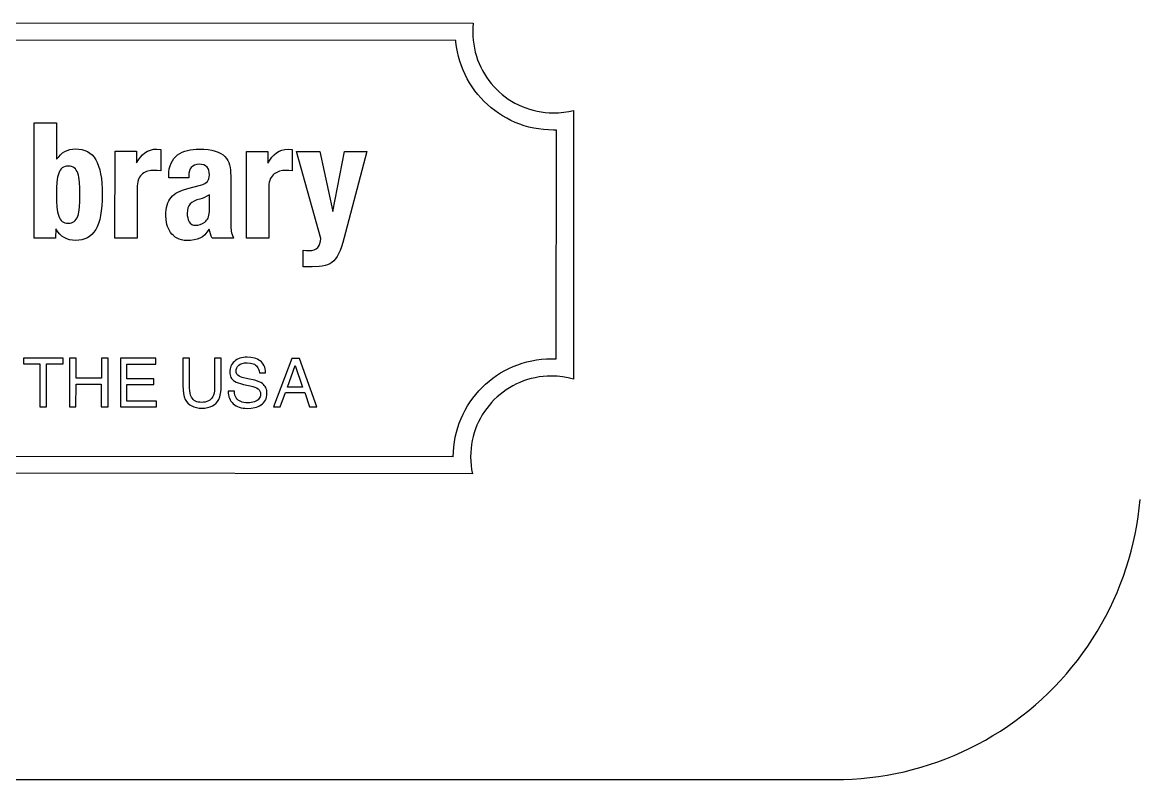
# Model space of a CAD drawing. Extents: x -237 to 237, y -166 to 166.
# Drawn here: x -46.4 to 16.2, y -105.5 to -63 of the extents above; entities that cross this region are included whole.
import ezdxf

# ---------------------------------------------------------------- set-up
doc = ezdxf.new("R2010")
doc.units = 0
doc.layers.get('0').update_dxf_attribs({"linetype": 'CONTINUOUS'})

msp = doc.modelspace()

# ---------------------------------------------------------------- linework, layer by layer
for p, q in [((-71.521, -63.037), (-21.122, -63.088)), ((-21.122, -63.088), (-21.142, -63.331)), ((-21.142, -63.331), (-21.15, -63.58)), ((-21.15, -63.58), (-21.144, -63.813)), ((-21.144, -63.813), (-21.127, -64.043)), ((-22.096, -64.054), (-70.521, -64.006)), ((-22.09, -64.14), (-22.096, -64.054)), ((-22.055, -64.415), (-22.09, -64.14)), ((-22.007, -64.686), (-22.055, -64.415)), ((-21.127, -64.043), (-21.098, -64.27)), ((-21.098, -64.27), (-21.059, -64.493)), ((-21.059, -64.493), (-21.008, -64.712)), ((-21.946, -64.952), (-22.007, -64.686)), ((-21.872, -65.213), (-21.946, -64.952)), ((-21.008, -64.712), (-20.947, -64.927)), ((-20.947, -64.927), (-20.877, -65.137)), ((-21.786, -65.469), (-21.872, -65.213)), ((-21.688, -65.719), (-21.786, -65.469)), ((-21.578, -65.963), (-21.688, -65.719)), ((-20.877, -65.137), (-20.796, -65.343)), ((-20.796, -65.343), (-20.705, -65.543)), ((-20.705, -65.543), (-20.606, -65.739)), ((-20.606, -65.739), (-20.497, -65.928)), ((-21.457, -66.2), (-21.578, -65.963)), ((-21.325, -66.43), (-21.457, -66.2)), ((-20.497, -65.928), (-20.379, -66.112)), ((-20.379, -66.112), (-20.253, -66.29)), ((-20.253, -66.29), (-20.119, -66.461)), ((-21.182, -66.653), (-21.325, -66.43)), ((-21.029, -66.869), (-21.182, -66.653)), ((-20.867, -67.076), (-21.029, -66.869)), ((-20.119, -66.461), (-19.977, -66.626)), ((-19.977, -66.626), (-19.827, -66.783)), ((-19.827, -66.783), (-19.67, -66.933)), ((-19.67, -66.933), (-19.506, -67.076)), ((-20.694, -67.276), (-20.867, -67.076)), ((-20.513, -67.467), (-20.694, -67.276)), ((-20.322, -67.649), (-20.513, -67.467)), ((-19.506, -67.076), (-19.335, -67.21)), ((-19.335, -67.21), (-19.158, -67.337)), ((-19.158, -67.337), (-18.974, -67.455)), ((-18.974, -67.455), (-18.785, -67.564)), ((-18.785, -67.564), (-18.59, -67.664)), ((-20.123, -67.822), (-20.322, -67.649)), ((-19.916, -67.985), (-20.123, -67.822)), ((-19.701, -68.138), (-19.916, -67.985)), ((-19.478, -68.281), (-19.701, -68.138)), ((-18.59, -67.664), (-18.389, -67.755)), ((-18.389, -67.755), (-18.183, -67.836)), ((-18.183, -67.836), (-17.973, -67.908)), ((-17.973, -67.908), (-17.758, -67.969)), ((-17.758, -67.969), (-17.539, -68.02)), ((-17.539, -68.02), (-17.316, -68.06)), ((-17.316, -68.06), (-17.089, -68.089)), ((-17.089, -68.089), (-16.859, -68.106)), ((-16.859, -68.106), (-16.626, -68.112)), ((-16.626, -68.112), (-16.335, -68.103)), ((-16.335, -68.103), (-16.049, -68.076)), ((-16.049, -68.076), (-15.769, -68.032)), ((-15.769, -68.032), (-15.495, -67.971)), ((-15.495, -67.971), (-15.51, -83.04)), ((-45.735, -75.133), (-45.728, -68.666)), ((-45.728, -68.666), (-44.479, -68.667)), ((-44.479, -68.667), (-44.481, -70.714)), ((-19.248, -68.414), (-19.478, -68.281)), ((-19.011, -68.536), (-19.248, -68.414)), ((-18.767, -68.646), (-19.011, -68.536)), ((-18.517, -68.745), (-18.767, -68.646)), ((-18.261, -68.832), (-18.517, -68.745)), ((-18, -68.906), (-18.261, -68.832)), ((-17.734, -68.968), (-18, -68.906)), ((-17.463, -69.017), (-17.734, -68.968)), ((-17.188, -69.052), (-17.463, -69.017)), ((-16.909, -69.073), (-17.188, -69.052)), ((-16.623, -69.081), (-16.909, -69.073)), ((-16.464, -69.076), (-16.623, -69.081)), ((-16.477, -81.909), (-16.464, -69.076)), ((-43.737, -70.171), (-43.581, -70.144)), ((-43.581, -70.144), (-43.412, -70.135)), ((-43.412, -70.135), (-43.226, -70.144)), ((-43.226, -70.144), (-43.054, -70.172)), ((-39.051, -70.154), (-38.865, -70.14)), ((-38.865, -70.14), (-38.638, -70.158)), ((-36.657, -70.147), (-36.482, -70.142)), ((-36.482, -70.142), (-36.218, -70.15)), ((-44.481, -70.714), (-44.361, -70.577)), ((-44.361, -70.577), (-44.253, -70.459)), ((-44.253, -70.459), (-44.138, -70.36)), ((-44.138, -70.36), (-44.015, -70.279)), ((-44.015, -70.279), (-43.881, -70.216)), ((-43.881, -70.216), (-43.737, -70.171)), ((-43.054, -70.172), (-42.894, -70.217)), ((-42.894, -70.217), (-42.746, -70.282)), ((-42.746, -70.282), (-42.612, -70.366)), ((-42.612, -70.366), (-42.489, -70.47)), ((-42.489, -70.47), (-42.379, -70.594)), ((-42.379, -70.594), (-42.281, -70.739)), ((-42.281, -70.739), (-42.195, -70.905)), ((-41.207, -75.137), (-41.202, -70.265)), ((-41.202, -70.265), (-40.006, -70.266)), ((-40.006, -70.266), (-40.006, -70.918)), ((-40.006, -70.918), (-39.888, -70.749)), ((-39.888, -70.749), (-39.778, -70.598)), ((-39.778, -70.598), (-39.657, -70.465)), ((-39.657, -70.465), (-39.525, -70.352)), ((-39.525, -70.352), (-39.38, -70.262)), ((-39.38, -70.262), (-39.223, -70.195)), ((-39.223, -70.195), (-39.051, -70.154)), ((-38.638, -70.158), (-38.639, -71.354)), ((-37.987, -70.798), (-37.901, -70.675)), ((-37.901, -70.675), (-37.802, -70.567)), ((-37.802, -70.567), (-37.692, -70.472)), ((-37.692, -70.472), (-37.57, -70.39)), ((-37.57, -70.39), (-37.438, -70.321)), ((-37.438, -70.321), (-37.297, -70.264)), ((-37.297, -70.264), (-37.147, -70.219)), ((-37.147, -70.219), (-36.99, -70.184)), ((-36.99, -70.184), (-36.827, -70.161)), ((-36.827, -70.161), (-36.657, -70.147)), ((-36.218, -70.15), (-35.98, -70.171)), ((-35.98, -70.171), (-35.768, -70.206)), ((-35.768, -70.206), (-35.58, -70.253)), ((-35.58, -70.253), (-35.414, -70.313)), ((-35.414, -70.313), (-35.271, -70.385)), ((-35.271, -70.385), (-35.147, -70.468)), ((-35.147, -70.468), (-35.042, -70.561)), ((-35.042, -70.561), (-34.955, -70.666)), ((-34.955, -70.666), (-34.884, -70.779)), ((-33.833, -75.145), (-33.829, -70.272)), ((-33.829, -70.272), (-32.634, -70.274)), ((-32.634, -70.274), (-32.634, -70.925)), ((-32.634, -70.925), (-32.516, -70.757)), ((-32.516, -70.757), (-32.406, -70.605)), ((-32.406, -70.605), (-32.285, -70.472)), ((-32.285, -70.472), (-32.152, -70.359)), ((-32.152, -70.359), (-32.008, -70.269)), ((-32.008, -70.269), (-31.85, -70.202)), ((-31.85, -70.202), (-31.678, -70.161)), ((-31.678, -70.161), (-31.492, -70.147)), ((-31.492, -70.147), (-31.266, -70.166)), ((-31.266, -70.166), (-31.267, -71.361)), ((-31.022, -70.275), (-29.719, -70.276)), ((-29.66, -75.149), (-31.022, -70.275)), ((-29.719, -70.276), (-28.997, -73.646)), ((-28.997, -73.646), (-28.341, -70.278)), ((-28.341, -70.278), (-27.092, -70.279)), ((-27.092, -70.279), (-28.274, -74.824)), ((-44.272, -71.323), (-44.318, -71.405)), ((-44.218, -71.253), (-44.272, -71.323)), ((-44.156, -71.197), (-44.218, -71.253)), ((-44.086, -71.152), (-44.156, -71.197)), ((-44.006, -71.121), (-44.086, -71.152)), ((-43.918, -71.102), (-44.006, -71.121)), ((-43.819, -71.096), (-43.918, -71.102)), ((-43.722, -71.102), (-43.819, -71.096)), ((-43.635, -71.121), (-43.722, -71.102)), ((-43.557, -71.153), (-43.635, -71.121)), ((-43.488, -71.197), (-43.557, -71.153)), ((-43.427, -71.254), (-43.488, -71.197)), ((-43.374, -71.324), (-43.427, -71.254)), ((-43.328, -71.406), (-43.374, -71.324)), ((-42.195, -70.905), (-42.121, -71.093)), ((-42.121, -71.093), (-42.058, -71.303)), ((-42.058, -71.303), (-42.008, -71.535)), ((-39.357, -71.381), (-39.436, -71.407)), ((-39.193, -71.346), (-39.357, -71.381)), ((-39.029, -71.335), (-39.193, -71.346)), ((-38.834, -71.341), (-39.029, -71.335)), ((-38.639, -71.354), (-38.834, -71.341)), ((-38.186, -71.442), (-38.16, -71.257)), ((-38.16, -71.257), (-38.117, -71.089)), ((-38.117, -71.089), (-38.059, -70.936)), ((-38.059, -70.936), (-37.987, -70.798)), ((-37.035, -71.368), (-37.063, -71.491)), ((-36.989, -71.26), (-37.035, -71.368)), ((-36.925, -71.168), (-36.989, -71.26)), ((-36.843, -71.094), (-36.925, -71.168)), ((-36.743, -71.039), (-36.843, -71.094)), ((-36.626, -71.005), (-36.743, -71.039)), ((-36.492, -70.994), (-36.626, -71.005)), ((-36.348, -71.005), (-36.492, -70.994)), ((-36.226, -71.035), (-36.348, -71.005)), ((-36.126, -71.085), (-36.226, -71.035)), ((-36.046, -71.154), (-36.126, -71.085)), ((-35.986, -71.24), (-36.046, -71.154)), ((-35.945, -71.342), (-35.986, -71.24)), ((-35.921, -71.46), (-35.945, -71.342)), ((-34.884, -70.779), (-34.827, -70.902)), ((-34.827, -70.902), (-34.784, -71.034)), ((-34.784, -71.034), (-34.753, -71.174)), ((-34.753, -71.174), (-34.732, -71.322)), ((-34.732, -71.322), (-34.721, -71.477)), ((-31.984, -71.388), (-32.063, -71.415)), ((-31.821, -71.353), (-31.984, -71.388)), ((-31.657, -71.343), (-31.821, -71.353)), ((-31.461, -71.349), (-31.657, -71.343)), ((-31.267, -71.361), (-31.461, -71.349)), ((-44.456, -72), (-44.476, -72.325)), ((-44.418, -71.725), (-44.456, -72)), ((-44.391, -71.606), (-44.418, -71.725)), ((-44.358, -71.499), (-44.391, -71.606)), ((-44.318, -71.405), (-44.358, -71.499)), ((-43.29, -71.5), (-43.328, -71.406)), ((-43.257, -71.607), (-43.29, -71.5)), ((-43.231, -71.726), (-43.257, -71.607)), ((-43.194, -72.001), (-43.231, -71.726)), ((-43.174, -72.326), (-43.194, -72.001)), ((-42.008, -71.535), (-41.969, -71.791)), ((-41.969, -71.791), (-41.941, -72.07)), ((-39.931, -71.988), (-39.948, -72.095)), ((-39.905, -71.89), (-39.931, -71.988)), ((-39.87, -71.801), (-39.905, -71.89)), ((-39.826, -71.72), (-39.87, -71.801)), ((-39.775, -71.649), (-39.826, -71.72)), ((-39.717, -71.585), (-39.775, -71.649)), ((-39.654, -71.53), (-39.717, -71.585)), ((-39.585, -71.482), (-39.654, -71.53)), ((-39.512, -71.441), (-39.585, -71.482)), ((-39.436, -71.407), (-39.512, -71.441)), ((-38.195, -71.644), (-38.186, -71.442)), ((-38.195, -71.762), (-38.195, -71.644)), ((-37.073, -71.763), (-38.195, -71.762)), ((-37.063, -71.491), (-37.073, -71.627)), ((-37.073, -71.627), (-37.073, -71.763)), ((-36.177, -72.077), (-36.091, -72.024)), ((-36.091, -72.024), (-36.023, -71.962)), ((-36.023, -71.962), (-35.973, -71.889)), ((-35.973, -71.889), (-35.939, -71.805)), ((-35.939, -71.805), (-35.919, -71.706)), ((-35.913, -71.592), (-35.921, -71.46)), ((-35.919, -71.706), (-35.913, -71.592)), ((-34.721, -71.477), (-34.717, -71.639)), ((-34.717, -71.639), (-34.72, -74.201)), ((-32.559, -71.995), (-32.575, -72.103)), ((-32.532, -71.897), (-32.559, -71.995)), ((-32.497, -71.808), (-32.532, -71.897)), ((-32.454, -71.728), (-32.497, -71.808)), ((-32.403, -71.656), (-32.454, -71.728)), ((-32.345, -71.592), (-32.403, -71.656)), ((-32.281, -71.537), (-32.345, -71.592)), ((-32.213, -71.489), (-32.281, -71.537)), ((-32.14, -71.448), (-32.213, -71.489)), ((-32.063, -71.415), (-32.14, -71.448)), ((-44.476, -72.325), (-44.483, -72.698)), ((-43.169, -72.699), (-43.174, -72.326)), ((-41.941, -72.07), (-41.924, -72.373)), ((-41.924, -72.373), (-41.919, -72.7)), ((-39.953, -72.213), (-39.956, -75.139)), ((-39.948, -72.095), (-39.953, -72.213)), ((-37.886, -72.695), (-37.785, -72.624)), ((-37.785, -72.624), (-37.674, -72.56)), ((-37.674, -72.56), (-37.552, -72.501)), ((-37.552, -72.501), (-37.419, -72.447)), ((-37.419, -72.447), (-37.119, -72.352)), ((-37.119, -72.352), (-36.411, -72.162)), ((-36.411, -72.162), (-36.283, -72.123)), ((-36.283, -72.123), (-36.177, -72.077)), ((-32.581, -72.22), (-32.584, -75.146)), ((-32.575, -72.103), (-32.581, -72.22)), ((-44.483, -72.698), (-44.477, -73.071)), ((-44.477, -73.071), (-44.458, -73.395)), ((-43.195, -73.396), (-43.175, -73.072)), ((-43.175, -73.072), (-43.169, -72.699)), ((-41.925, -73.027), (-41.942, -73.33)), ((-41.919, -72.7), (-41.925, -73.027)), ((-38.279, -73.282), (-38.238, -73.161)), ((-38.238, -73.161), (-38.188, -73.051)), ((-38.188, -73.051), (-38.127, -72.95)), ((-38.127, -72.95), (-38.057, -72.857)), ((-38.057, -72.857), (-37.977, -72.772)), ((-37.977, -72.772), (-37.886, -72.695)), ((-36.992, -73.221), (-37.066, -73.326)), ((-36.895, -73.132), (-36.992, -73.221)), ((-36.773, -73.058), (-36.895, -73.132)), ((-36.624, -72.997), (-36.773, -73.058)), ((-36.448, -72.95), (-36.624, -72.997)), ((-36.324, -72.915), (-36.448, -72.95)), ((-36.188, -72.862), (-36.324, -72.915)), ((-36.049, -72.792), (-36.188, -72.862)), ((-35.914, -72.706), (-36.049, -72.792)), ((-35.915, -73.666), (-35.914, -72.706)), ((-44.458, -73.395), (-44.42, -73.671)), ((-44.42, -73.671), (-44.393, -73.79)), ((-44.393, -73.79), (-44.36, -73.897)), ((-44.36, -73.897), (-44.321, -73.991)), ((-43.331, -73.992), (-43.292, -73.898)), ((-43.292, -73.898), (-43.259, -73.791)), ((-43.259, -73.791), (-43.233, -73.672)), ((-43.233, -73.672), (-43.195, -73.396)), ((-42.01, -73.865), (-42.061, -74.097)), ((-41.97, -73.609), (-42.01, -73.865)), ((-41.942, -73.33), (-41.97, -73.609)), ((-38.351, -73.872), (-38.347, -73.707)), ((-38.337, -74.119), (-38.351, -73.872)), ((-38.347, -73.707), (-38.333, -73.554)), ((-38.333, -73.554), (-38.311, -73.412)), ((-38.311, -73.412), (-38.279, -73.282)), ((-37.146, -73.583), (-37.156, -73.737)), ((-37.156, -73.737), (-37.15, -73.873)), ((-37.15, -73.873), (-37.13, -74)), ((-37.117, -73.446), (-37.146, -73.583)), ((-37.066, -73.326), (-37.117, -73.446)), ((-35.958, -73.934), (-35.935, -73.852)), ((-35.935, -73.852), (-35.92, -73.762)), ((-35.92, -73.762), (-35.915, -73.666)), ((-44.321, -73.991), (-44.274, -74.073)), ((-44.274, -74.073), (-44.221, -74.142)), ((-44.221, -74.142), (-44.159, -74.199)), ((-44.159, -74.199), (-44.089, -74.244)), ((-44.089, -74.244), (-44.01, -74.275)), ((-44.01, -74.275), (-43.921, -74.295)), ((-43.921, -74.295), (-43.822, -74.301)), ((-43.822, -74.301), (-43.725, -74.295)), ((-43.725, -74.295), (-43.638, -74.276)), ((-43.638, -74.276), (-43.56, -74.244)), ((-43.56, -74.244), (-43.491, -74.2)), ((-43.491, -74.2), (-43.43, -74.143)), ((-43.43, -74.143), (-43.377, -74.074)), ((-43.377, -74.074), (-43.331, -73.992)), ((-42.198, -74.495), (-42.285, -74.661)), ((-42.124, -74.307), (-42.198, -74.495)), ((-42.061, -74.097), (-42.124, -74.307)), ((-38.318, -74.243), (-38.337, -74.119)), ((-38.29, -74.365), (-38.318, -74.243)), ((-38.254, -74.485), (-38.29, -74.365)), ((-38.209, -74.6), (-38.254, -74.485)), ((-37.13, -74), (-37.096, -74.116)), ((-37.096, -74.116), (-37.046, -74.216)), ((-37.046, -74.216), (-36.982, -74.3)), ((-36.982, -74.3), (-36.9, -74.363)), ((-36.9, -74.363), (-36.853, -74.386)), ((-36.853, -74.386), (-36.802, -74.403)), ((-36.802, -74.403), (-36.746, -74.414)), ((-36.746, -74.414), (-36.685, -74.417)), ((-36.685, -74.417), (-36.556, -74.407)), ((-36.556, -74.407), (-36.424, -74.375)), ((-36.424, -74.375), (-36.294, -74.32)), ((-36.294, -74.32), (-36.175, -74.242)), ((-36.175, -74.242), (-36.12, -74.193)), ((-36.12, -74.193), (-36.071, -74.138)), ((-36.071, -74.138), (-36.026, -74.077)), ((-36.026, -74.077), (-35.989, -74.009)), ((-35.989, -74.009), (-35.958, -73.934)), ((-34.72, -74.201), (-34.714, -74.5)), ((-34.714, -74.5), (-34.691, -74.737)), ((-44.54, -75.134), (-45.735, -75.133)), ((-44.521, -74.618), (-44.54, -75.134)), ((-44.415, -74.775), (-44.521, -74.618)), ((-44.302, -74.909), (-44.415, -74.775)), ((-44.181, -75.02), (-44.302, -74.909)), ((-44.05, -75.109), (-44.181, -75.02)), ((-43.909, -75.177), (-44.05, -75.109)), ((-42.751, -75.117), (-42.899, -75.181)), ((-42.616, -75.033), (-42.751, -75.117)), ((-42.494, -74.929), (-42.616, -75.033)), ((-42.383, -74.805), (-42.494, -74.929)), ((-42.285, -74.661), (-42.383, -74.805)), ((-39.956, -75.139), (-41.207, -75.137)), ((-38.154, -74.71), (-38.209, -74.6)), ((-38.09, -74.814), (-38.154, -74.71)), ((-38.015, -74.911), (-38.09, -74.814)), ((-37.93, -74.998), (-38.015, -74.911)), ((-37.834, -75.075), (-37.93, -74.998)), ((-37.726, -75.141), (-37.834, -75.075)), ((-37.607, -75.195), (-37.726, -75.141)), ((-36.44, -75.142), (-36.597, -75.202)), ((-36.297, -75.059), (-36.44, -75.142)), ((-36.167, -74.948), (-36.297, -75.059)), ((-36.047, -74.808), (-36.167, -74.948)), ((-35.916, -74.635), (-36.047, -74.808)), ((-35.856, -74.892), (-35.916, -74.635)), ((-35.816, -75.021), (-35.856, -74.892)), ((-35.763, -75.143), (-35.816, -75.021)), ((-34.568, -75.144), (-35.763, -75.143)), ((-34.691, -74.737), (-34.672, -74.842)), ((-34.672, -74.842), (-34.645, -74.942)), ((-34.645, -74.942), (-34.568, -75.144)), ((-32.584, -75.146), (-33.833, -75.145)), ((-29.68, -75.303), (-29.66, -75.149)), ((-28.274, -74.824), (-28.432, -75.39)), ((-43.757, -75.225), (-43.909, -75.177)), ((-43.594, -75.253), (-43.757, -75.225)), ((-43.417, -75.262), (-43.594, -75.253)), ((-43.231, -75.253), (-43.417, -75.262)), ((-43.059, -75.226), (-43.231, -75.253)), ((-42.899, -75.181), (-43.059, -75.226)), ((-37.476, -75.235), (-37.607, -75.195)), ((-37.332, -75.26), (-37.476, -75.235)), ((-37.176, -75.268), (-37.332, -75.26)), ((-36.963, -75.262), (-37.176, -75.268)), ((-36.77, -75.241), (-36.963, -75.262)), ((-36.597, -75.202), (-36.77, -75.241)), ((-30.037, -75.79), (-29.926, -75.733)), ((-29.926, -75.733), (-29.836, -75.656)), ((-29.836, -75.656), (-29.767, -75.557)), ((-29.767, -75.557), (-29.715, -75.44)), ((-29.715, -75.44), (-29.68, -75.303)), ((-28.51, -75.627), (-28.588, -75.834)), ((-28.432, -75.39), (-28.51, -75.627)), ((-30.658, -76.742), (-30.657, -75.809)), ((-30.657, -75.809), (-30.494, -75.829)), ((-30.494, -75.829), (-30.331, -75.836)), ((-30.331, -75.836), (-30.171, -75.824)), ((-30.171, -75.824), (-30.037, -75.79)), ((-28.844, -76.304), (-28.941, -76.415)), ((-28.754, -76.171), (-28.844, -76.304)), ((-28.669, -76.015), (-28.754, -76.171)), ((-28.588, -75.834), (-28.669, -76.015)), ((-30.15, -76.742), (-30.658, -76.742)), ((-29.755, -76.729), (-30.15, -76.742)), ((-29.584, -76.71), (-29.755, -76.729)), ((-29.429, -76.68), (-29.584, -76.71)), ((-29.289, -76.637), (-29.429, -76.68)), ((-29.162, -76.58), (-29.289, -76.637)), ((-29.047, -76.507), (-29.162, -76.58)), ((-28.941, -76.415), (-29.047, -76.507)), ((-44.118, -81.866), (-46.33, -81.863)), ((-46.33, -81.863), (-46.33, -82.187)), ((-44.118, -82.189), (-44.118, -81.866)), ((-43.753, -81.866), (-43.755, -84.589)), ((-43.387, -81.866), (-43.753, -81.866)), ((-43.388, -82.993), (-43.387, -81.866)), ((-41.968, -81.868), (-41.969, -82.995)), ((-41.593, -81.868), (-41.968, -81.868)), ((-41.595, -84.591), (-41.593, -81.868)), ((-40.894, -81.869), (-40.896, -84.592)), ((-38.911, -81.871), (-40.894, -81.869)), ((-38.912, -82.205), (-38.911, -81.871)), ((-37.398, -81.872), (-37.4, -83.406)), ((-37.023, -81.873), (-37.398, -81.872)), ((-37.024, -83.553), (-37.023, -81.873)), ((-35.625, -81.874), (-35.626, -83.554)), ((-35.249, -81.875), (-35.625, -81.874)), ((-35.251, -83.408), (-35.249, -81.875)), ((-34.447, -81.994), (-34.514, -82.046)), ((-34.374, -81.948), (-34.447, -81.994)), ((-34.293, -81.908), (-34.374, -81.948)), ((-34.206, -81.874), (-34.293, -81.908)), ((-34.111, -81.848), (-34.206, -81.874)), ((-34.01, -81.829), (-34.111, -81.848)), ((-33.902, -81.817), (-34.01, -81.829)), ((-33.788, -81.813), (-33.902, -81.817)), ((-33.583, -81.826), (-33.788, -81.813)), ((-33.391, -81.864), (-33.583, -81.826)), ((-33.301, -81.893), (-33.391, -81.864)), ((-33.217, -81.928), (-33.301, -81.893)), ((-33.138, -81.971), (-33.217, -81.928)), ((-33.066, -82.02), (-33.138, -81.971)), ((-33, -82.077), (-33.066, -82.02)), ((-31.284, -81.878), (-32.32, -84.601)), ((-30.867, -81.879), (-31.284, -81.878)), ((-29.889, -84.603), (-30.867, -81.879)), ((-18.112, -82.072), (-17.846, -82.011)), ((-17.846, -82.011), (-17.575, -81.963)), ((-17.575, -81.963), (-17.3, -81.928)), ((-17.3, -81.928), (-17.021, -81.907)), ((-17.021, -81.907), (-16.735, -81.9)), ((-16.735, -81.9), (-16.477, -81.909)), ((-46.33, -82.187), (-45.412, -82.188)), ((-45.412, -82.188), (-45.414, -84.588)), ((-45.049, -84.588), (-45.047, -82.188)), ((-45.047, -82.188), (-44.118, -82.189)), ((-40.54, -83.027), (-40.539, -82.203)), ((-40.539, -82.203), (-38.912, -82.205)), ((-34.766, -82.557), (-34.77, -82.647)), ((-34.77, -82.647), (-34.766, -82.73)), ((-34.753, -82.47), (-34.766, -82.557)), ((-34.733, -82.388), (-34.753, -82.47)), ((-34.704, -82.31), (-34.733, -82.388)), ((-34.668, -82.236), (-34.704, -82.31)), ((-34.624, -82.168), (-34.668, -82.236)), ((-34.573, -82.104), (-34.624, -82.168)), ((-34.514, -82.046), (-34.573, -82.104)), ((-34.415, -82.585), (-34.406, -82.496)), ((-34.405, -82.679), (-34.415, -82.585)), ((-34.406, -82.496), (-34.38, -82.412)), ((-34.38, -82.412), (-34.336, -82.334)), ((-34.336, -82.334), (-34.271, -82.265)), ((-34.271, -82.265), (-34.186, -82.208)), ((-34.186, -82.208), (-34.08, -82.164)), ((-34.08, -82.164), (-33.951, -82.136)), ((-33.951, -82.136), (-33.799, -82.126)), ((-33.799, -82.126), (-33.616, -82.14)), ((-33.616, -82.14), (-33.534, -82.157)), ((-33.534, -82.157), (-33.459, -82.181)), ((-33.459, -82.181), (-33.391, -82.212)), ((-33.391, -82.212), (-33.331, -82.25)), ((-33.331, -82.25), (-33.279, -82.295)), ((-33.279, -82.295), (-33.236, -82.346)), ((-33.236, -82.346), (-33.193, -82.409)), ((-33.193, -82.409), (-33.158, -82.486)), ((-33.158, -82.486), (-33.13, -82.577)), ((-33.13, -82.577), (-33.111, -82.68)), ((-32.941, -82.14), (-33, -82.077)), ((-32.89, -82.211), (-32.941, -82.14)), ((-32.847, -82.29), (-32.89, -82.211)), ((-32.812, -82.376), (-32.847, -82.29)), ((-32.787, -82.469), (-32.812, -82.376)), ((-32.772, -82.571), (-32.787, -82.469)), ((-32.767, -82.68), (-32.772, -82.571)), ((-31.536, -83.485), (-31.097, -82.286)), ((-31.097, -82.286), (-30.691, -83.486)), ((-19.59, -82.694), (-19.36, -82.562)), ((-19.36, -82.562), (-19.123, -82.441)), ((-19.123, -82.441), (-18.879, -82.331)), ((-18.879, -82.331), (-18.629, -82.232)), ((-18.629, -82.232), (-18.373, -82.146)), ((-18.373, -82.146), (-18.112, -82.072)), ((-41.969, -82.995), (-43.388, -82.993)), ((-39.027, -83.029), (-40.54, -83.027)), ((-39.028, -83.342), (-39.027, -83.029)), ((-34.766, -82.73), (-34.753, -82.808)), ((-34.753, -82.808), (-34.732, -82.88)), ((-34.732, -82.88), (-34.702, -82.946)), ((-34.702, -82.946), (-34.665, -83.007)), ((-34.665, -83.007), (-34.621, -83.062)), ((-34.621, -83.062), (-34.569, -83.113)), ((-34.569, -83.113), (-34.509, -83.159)), ((-34.509, -83.159), (-34.419, -83.205)), ((-34.419, -83.205), (-34.305, -83.251)), ((-34.375, -82.758), (-34.405, -82.679)), ((-34.323, -82.824), (-34.375, -82.758)), ((-34.248, -82.877), (-34.323, -82.824)), ((-34.305, -83.251), (-34.165, -83.295)), ((-34.176, -82.91), (-34.248, -82.877)), ((-34.07, -82.946), (-34.176, -82.91)), ((-34.165, -83.295), (-33.998, -83.336)), ((-33.758, -83.024), (-34.07, -82.946)), ((-33.372, -83.108), (-33.758, -83.024)), ((-33.131, -83.189), (-33.372, -83.108)), ((-33.03, -83.234), (-33.131, -83.189)), ((-33.111, -82.68), (-32.767, -82.68)), ((-32.945, -83.285), (-33.03, -83.234)), ((-32.885, -83.335), (-32.945, -83.285)), ((-20.435, -83.325), (-20.236, -83.153)), ((-20.236, -83.153), (-20.029, -82.99)), ((-20.029, -82.99), (-19.813, -82.837)), ((-19.813, -82.837), (-19.59, -82.694)), ((-18.502, -83.223), (-18.703, -83.313)), ((-18.297, -83.142), (-18.502, -83.223)), ((-18.086, -83.071), (-18.297, -83.142)), ((-17.872, -83.01), (-18.086, -83.071)), ((-17.653, -82.96), (-17.872, -83.01)), ((-17.43, -82.92), (-17.653, -82.96)), ((-17.203, -82.891), (-17.43, -82.92)), ((-16.973, -82.874), (-17.203, -82.891)), ((-16.741, -82.869), (-16.973, -82.874)), ((-16.422, -82.88), (-16.741, -82.869)), ((-16.111, -82.912), (-16.422, -82.88)), ((-15.807, -82.966), (-16.111, -82.912)), ((-15.51, -83.04), (-15.807, -82.966)), ((-43.39, -84.59), (-43.389, -83.317)), ((-43.389, -83.317), (-41.97, -83.318)), ((-41.97, -83.318), (-41.971, -84.591)), ((-40.541, -84.269), (-40.54, -83.34)), ((-40.54, -83.34), (-39.028, -83.342)), ((-37.4, -83.406), (-37.391, -83.643)), ((-37.391, -83.643), (-37.364, -83.851)), ((-37.364, -83.851), (-37.321, -84.03)), ((-37.018, -83.695), (-37.024, -83.553)), ((-36.999, -83.826), (-37.018, -83.695)), ((-36.963, -83.946), (-36.999, -83.826)), ((-35.65, -83.824), (-35.68, -83.934)), ((-35.632, -83.696), (-35.65, -83.824)), ((-35.626, -83.554), (-35.632, -83.696)), ((-35.33, -84.032), (-35.288, -83.853)), ((-35.288, -83.853), (-35.26, -83.645)), ((-35.26, -83.645), (-35.251, -83.408)), ((-34.51, -83.722), (-34.865, -83.722)), ((-34.865, -83.722), (-34.86, -83.829)), ((-34.86, -83.829), (-34.847, -83.931)), ((-34.498, -83.834), (-34.51, -83.722)), ((-34.478, -83.933), (-34.498, -83.834)), ((-33.998, -83.336), (-33.623, -83.42)), ((-33.623, -83.42), (-33.484, -83.454)), ((-33.484, -83.454), (-33.365, -83.491)), ((-33.365, -83.491), (-33.265, -83.532)), ((-33.265, -83.532), (-33.185, -83.577)), ((-33.185, -83.577), (-33.124, -83.634)), ((-33.124, -83.634), (-33.082, -83.708)), ((-33.082, -83.708), (-33.057, -83.797)), ((-33.057, -83.797), (-33.05, -83.901)), ((-33.05, -83.901), (-33.055, -83.972)), ((-32.833, -83.391), (-32.885, -83.335)), ((-32.789, -83.452), (-32.833, -83.391)), ((-32.752, -83.519), (-32.789, -83.452)), ((-32.723, -83.591), (-32.752, -83.519)), ((-32.701, -83.669), (-32.723, -83.591)), ((-32.689, -83.751), (-32.701, -83.669)), ((-32.69, -83.948), (-32.684, -83.839)), ((-32.684, -83.839), (-32.689, -83.751)), ((-31.944, -84.601), (-31.641, -83.788)), ((-31.641, -83.788), (-30.566, -83.789)), ((-30.691, -83.486), (-31.536, -83.485)), ((-30.566, -83.789), (-30.296, -84.603)), ((-21.144, -84.104), (-20.981, -83.897)), ((-20.981, -83.897), (-20.808, -83.698)), ((-20.808, -83.698), (-20.626, -83.507)), ((-20.626, -83.507), (-20.435, -83.325)), ((-19.62, -83.9), (-19.785, -84.042)), ((-19.449, -83.766), (-19.62, -83.9)), ((-19.272, -83.64), (-19.449, -83.766)), ((-19.088, -83.522), (-19.272, -83.64)), ((-18.898, -83.413), (-19.088, -83.522)), ((-18.703, -83.313), (-18.898, -83.413)), ((-38.882, -84.271), (-40.541, -84.269)), ((-38.883, -84.594), (-38.882, -84.271)), ((-37.321, -84.03), (-37.265, -84.178)), ((-37.265, -84.178), (-37.196, -84.292)), ((-37.196, -84.292), (-37.113, -84.392)), ((-37.113, -84.392), (-37.016, -84.476)), ((-37.016, -84.476), (-36.905, -84.545)), ((-36.91, -84.054), (-36.963, -83.946)), ((-36.867, -84.123), (-36.91, -84.054)), ((-36.905, -84.545), (-36.781, -84.599)), ((-36.817, -84.183), (-36.867, -84.123)), ((-36.758, -84.233), (-36.817, -84.183)), ((-36.693, -84.274), (-36.758, -84.233)), ((-36.62, -84.306), (-36.693, -84.274)), ((-36.539, -84.328), (-36.62, -84.306)), ((-36.452, -84.342), (-36.539, -84.328)), ((-36.357, -84.346), (-36.452, -84.342)), ((-36.245, -84.341), (-36.357, -84.346)), ((-36.142, -84.327), (-36.245, -84.341)), ((-36.049, -84.302), (-36.142, -84.327)), ((-35.965, -84.267), (-36.049, -84.302)), ((-35.89, -84.222), (-35.965, -84.267)), ((-35.825, -84.166), (-35.89, -84.222)), ((-35.872, -84.6), (-35.747, -84.546)), ((-35.768, -84.1), (-35.825, -84.166)), ((-35.721, -84.023), (-35.768, -84.1)), ((-35.747, -84.546), (-35.637, -84.477)), ((-35.68, -83.934), (-35.721, -84.023)), ((-35.637, -84.477), (-35.54, -84.393)), ((-35.54, -84.393), (-35.457, -84.294)), ((-35.457, -84.294), (-35.387, -84.18)), ((-35.387, -84.18), (-35.33, -84.032)), ((-34.847, -83.931), (-34.825, -84.027)), ((-34.825, -84.027), (-34.793, -84.118)), ((-34.793, -84.118), (-34.753, -84.203)), ((-34.753, -84.203), (-34.703, -84.282)), ((-34.703, -84.282), (-34.643, -84.355)), ((-34.643, -84.355), (-34.573, -84.421)), ((-34.573, -84.421), (-34.5, -84.483)), ((-34.5, -84.483), (-34.419, -84.537)), ((-34.447, -84.021), (-34.478, -83.933)), ((-34.406, -84.098), (-34.447, -84.021)), ((-34.419, -84.537), (-34.331, -84.582)), ((-34.355, -84.16), (-34.406, -84.098)), ((-34.296, -84.215), (-34.355, -84.16)), ((-34.229, -84.262), (-34.296, -84.215)), ((-34.153, -84.3), (-34.229, -84.262)), ((-34.069, -84.33), (-34.153, -84.3)), ((-33.975, -84.352), (-34.069, -84.33)), ((-33.872, -84.365), (-33.975, -84.352)), ((-33.759, -84.37), (-33.872, -84.365)), ((-33.66, -84.366), (-33.759, -84.37)), ((-33.564, -84.354), (-33.66, -84.366)), ((-33.472, -84.335), (-33.564, -84.354)), ((-33.384, -84.307), (-33.472, -84.335)), ((-33.307, -84.277), (-33.384, -84.307)), ((-33.239, -84.241), (-33.307, -84.277)), ((-33.182, -84.199), (-33.239, -84.241)), ((-33.135, -84.151), (-33.182, -84.199)), ((-33.182, -84.575), (-33.097, -84.535)), ((-33.098, -84.097), (-33.135, -84.151)), ((-33.071, -84.038), (-33.098, -84.097)), ((-33.097, -84.535), (-33.017, -84.488)), ((-33.055, -83.972), (-33.071, -84.038)), ((-33.017, -84.488), (-32.945, -84.433)), ((-32.945, -84.433), (-32.88, -84.372)), ((-32.88, -84.372), (-32.823, -84.303)), ((-32.823, -84.303), (-32.775, -84.226)), ((-32.775, -84.226), (-32.736, -84.141)), ((-32.736, -84.141), (-32.708, -84.049)), ((-32.708, -84.049), (-32.69, -83.948)), ((-21.573, -84.773), (-21.441, -84.542)), ((-21.441, -84.542), (-21.297, -84.319)), ((-21.297, -84.319), (-21.144, -84.104)), ((-20.235, -84.513), (-20.369, -84.684)), ((-20.092, -84.349), (-20.235, -84.513)), ((-19.942, -84.192), (-20.092, -84.349)), ((-19.785, -84.042), (-19.942, -84.192)), ((-45.414, -84.588), (-45.049, -84.588)), ((-43.755, -84.589), (-43.39, -84.59)), ((-41.971, -84.591), (-41.595, -84.591)), ((-40.896, -84.592), (-38.883, -84.594)), ((-36.781, -84.599), (-36.643, -84.638)), ((-36.643, -84.638), (-36.492, -84.662)), ((-36.492, -84.662), (-36.326, -84.67)), ((-36.326, -84.67), (-36.161, -84.662)), ((-36.161, -84.662), (-36.01, -84.639)), ((-36.01, -84.639), (-35.872, -84.6)), ((-34.331, -84.582), (-34.236, -84.618)), ((-34.236, -84.618), (-34.133, -84.647)), ((-34.133, -84.647), (-34.023, -84.667)), ((-34.023, -84.667), (-33.906, -84.679)), ((-33.906, -84.679), (-33.781, -84.683)), ((-33.781, -84.683), (-33.569, -84.671)), ((-33.569, -84.671), (-33.367, -84.636)), ((-33.367, -84.636), (-33.272, -84.609)), ((-33.272, -84.609), (-33.182, -84.575)), ((-32.32, -84.601), (-31.944, -84.601)), ((-30.296, -84.603), (-29.889, -84.603)), ((-21.805, -85.253), (-21.695, -85.01)), ((-21.695, -85.01), (-21.573, -84.773)), ((-20.614, -85.046), (-20.723, -85.235)), ((-20.496, -84.862), (-20.614, -85.046)), ((-20.369, -84.684), (-20.496, -84.862)), ((-22.065, -86.02), (-21.991, -85.759)), ((-21.991, -85.759), (-21.904, -85.503)), ((-21.904, -85.503), (-21.805, -85.253)), ((-20.914, -85.631), (-20.995, -85.837)), ((-20.823, -85.431), (-20.914, -85.631)), ((-20.723, -85.235), (-20.823, -85.431)), ((-22.175, -86.558), (-22.127, -86.287)), ((-22.127, -86.287), (-22.065, -86.02)), ((-21.128, -86.262), (-21.178, -86.481)), ((-21.066, -86.047), (-21.128, -86.262)), ((-20.995, -85.837), (-21.066, -86.047)), ((-22.232, -87.112), (-22.211, -86.833)), ((-22.211, -86.833), (-22.175, -86.558)), ((-21.247, -86.931), (-21.265, -87.161)), ((-21.218, -86.705), (-21.247, -86.931)), ((-21.178, -86.481), (-21.218, -86.705)), ((-70.545, -87.332), (-22.338, -87.38)), ((-22.24, -87.394), (-22.338, -87.38)), ((-22.24, -87.394), (-22.232, -87.112)), ((-21.265, -87.161), (-21.271, -87.395)), ((-21.271, -87.395), (-21.265, -87.638)), ((-21.265, -87.638), (-21.247, -87.878)), ((-21.172, -88.349), (-71.543, -88.299)), ((-21.247, -87.878), (-21.215, -88.115)), ((-21.215, -88.115), (-21.172, -88.349)), ((16.206, -90.282), (16.255, -89.794)), ((16.066, -91.253), (16.143, -90.768)), ((16.143, -90.768), (16.206, -90.282)), ((15.976, -91.735), (16.066, -91.253)), ((15.871, -92.214), (15.976, -91.735)), ((15.622, -93.163), (15.754, -92.69)), ((15.754, -92.69), (15.871, -92.214)), ((15.477, -93.631), (15.622, -93.163)), ((15.319, -94.096), (15.477, -93.631)), ((14.963, -95.01), (15.148, -94.555)), ((15.148, -94.555), (15.319, -94.096)), ((14.766, -95.459), (14.963, -95.01)), ((14.556, -95.902), (14.766, -95.459)), ((14.098, -96.77), (14.333, -96.339)), ((14.333, -96.339), (14.556, -95.902)), ((13.851, -97.193), (14.098, -96.77)), ((13.32, -98.018), (13.591, -97.61)), ((13.591, -97.61), (13.851, -97.193)), ((13.038, -98.419), (13.32, -98.018)), ((12.439, -99.196), (12.744, -98.812)), ((12.744, -98.812), (13.038, -98.419)), ((11.796, -99.937), (12.123, -99.571)), ((12.123, -99.571), (12.439, -99.196)), ((11.46, -100.294), (11.796, -99.937)), ((10.756, -100.978), (11.113, -100.641)), ((11.113, -100.641), (11.46, -100.294)), ((10.015, -101.62), (10.39, -101.304)), ((10.39, -101.304), (10.756, -100.978)), ((9.238, -102.219), (9.631, -101.925)), ((9.631, -101.925), (10.015, -101.62)), ((8.428, -102.773), (8.837, -102.501)), ((8.837, -102.501), (9.238, -102.219)), ((7.158, -103.514), (7.588, -103.279)), ((7.588, -103.279), (8.012, -103.032)), ((8.012, -103.032), (8.428, -102.773)), ((5.829, -104.144), (6.278, -103.947)), ((6.278, -103.947), (6.721, -103.737)), ((6.721, -103.737), (7.158, -103.514)), ((4.45, -104.658), (4.914, -104.5)), ((4.914, -104.5), (5.374, -104.329)), ((5.374, -104.329), (5.829, -104.144)), ((2.072, -105.247), (2.554, -105.157)), ((2.554, -105.157), (3.033, -105.053)), ((3.033, -105.053), (3.509, -104.935)), ((3.509, -104.935), (3.982, -104.803)), ((3.982, -104.803), (4.45, -104.658)), ((-91.857, -105.499), (-0.857, -105.499)), ((-0.857, -105.499), (-0.367, -105.492)), ((-0.367, -105.492), (0.123, -105.471)), ((0.123, -105.471), (0.613, -105.436)), ((0.613, -105.436), (1.101, -105.387)), ((1.101, -105.387), (1.587, -105.324)), ((1.587, -105.324), (2.072, -105.247))]:
    msp.add_line(p, q)

doc.saveas('drawing.dxf')
